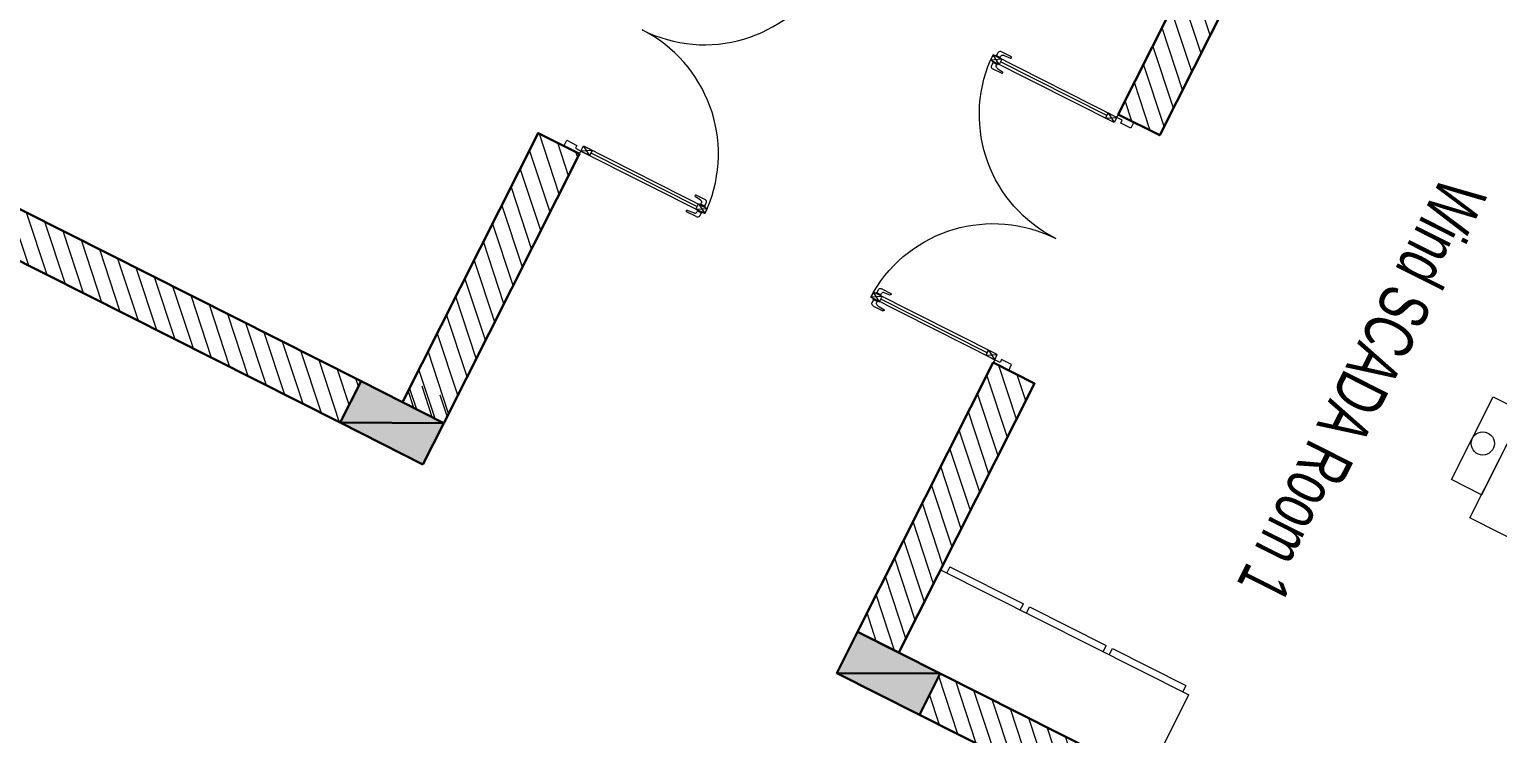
# Model space of a CAD drawing. Header units: metres. Extents: x 0 to 547597, y 0 to 1844684.
# Drawn here: x 543399.99 to 543406.33, y 1844528.72 to 1844531.76 of the extents above; entities that cross this region are included whole.
import ezdxf
from ezdxf.enums import TextEntityAlignment as Align

# ---------------------------------------------------------------- set-up
doc = ezdxf.new("R2010")
doc.units = ezdxf.units.M
doc.linetypes.add('CONTINOUS', pattern=[0])
doc.layers.add('0_khong_in', color=5, linetype='Continuous', plot=False)
for name, color, linetype in [('5_Thep', 4, 'Continuous'), ('TB220kVhientai', 7, 'Continuous'), ('VAT LIEU BTCT', 1, 'Continuous')]:
    doc.layers.add(name, color=color, linetype=linetype)
for name, color, linetype, lineweight in [('A-Door', 35, 'Continuous', 9), ('A-Hatch', 8, 'Continuous', 5), ('A-Sect-Conc', 1, 'Continuous', 30), ('A-Wall', 3, 'Continuous', 30), ('Tam HPL', 30, 'Continuous', 15), ('TEXT_Phong', 12, 'Continuous', 20), ('TEXT_tu_bang', 12, 'Continuous', 20)]:
    doc.layers.add(name, color=color, linetype=linetype, lineweight=lineweight)
doc.styles.add('cuong DAC', font='hoatbif.shx', dxfattribs={"width": 0.7})
doc.styles.add('Tahoma-R', font='TAHOMA.TTF')
pattern_1 = [(225, (-1429987.293548927, -764939.3772551655), (44.19417382415921, -44.19417382415923), [])]

# ---------------------------------------------------------------- blocks, each defined once
blk = doc.blocks.new('col200x400')
at = {"layer": 'A-Sect-Conc'}
h = blk.add_hatch(color=256, dxfattribs=at)
h.dxf.hatch_style = 1
h.paths.add_polyline_path([(-100, -200), (100, -200), (100, 200), (-100, 200)])
blk.add_line((-100, 200), (100, -200), dxfattribs=at)
blk.add_lwpolyline([(-100, -200), (100, -200), (100, 200), (-100, 200)], close=True, dxfattribs=at)
blk = doc.blocks.new('CUA DI 1600')
for p, q in [((-0.1976470588238044, 8.616359630497755), (-0.1976470588238044, 8.006754872520105)), ((0.1297931611784406, 8.785350262088969), (-0.0611764705886344, 8.785350262088969)), ((0.1297931611784406, 8.54365616175096), (0.04705882352891422, 8.54365616175096)), ((0.1297931611784406, 8.54365616175096), (0.1297931611784406, 8.785350262088969)), ((0.1882352941174759, 0.9999999999997726), (0.1882352941179306, 8.983235028636727)), ((0.1882352941179306, 8.983235028636727), (0.5176470588233997, 8.983235028636727)), ((0.1882352941179306, 8.983235028636727), (0.5176470588233997, 8.983235028636727)), ((0.1882352941179306, 8.418529146283845), (0.5176470588233997, 8.983235028636727)), ((0.5176470588233997, 8.418529146283845), (0.1882352941179306, 8.983235028636727)), ((0.1882352941179306, 8.983235028636727), (0.1882352941179306, 8.418529146283845)), ((0.5176470588233997, 8.983235028636727), (0.1882352941179306, 8.983235028636727)), ((0.5176470588229449, 0.9999999999997726), (0.5176470588233997, 8.983235028636727)), ((0.5176470588233997, 8.418529146283845), (0.5176470588233997, 8.983235028636727)), ((0.5760891917624349, 8.54365616175096), (0.5760891917624349, 8.785350262088969)), ((0.5760891917624349, 8.785350262088969), (0.7670588235289415, 8.785350262088969)), ((0.5760891917624349, 8.54365616175096), (0.6588235294115066, 8.54365616175096)), ((0.9035294117641115, 8.675183159909693), (0.9035294117641115, 8.065578401932044)), ((15.09647058823134, 8.675183159909693), (15.09647058823134, 8.065578401932044)), ((15.42391080823302, 8.785350262088969), (15.23294117646651, 8.785350262088969)), ((15.42391080823302, 8.54365616175096), (15.34117647058395, 8.54365616175096)), ((15.42391080823302, 8.54365616175096), (15.42391080823302, 8.785350262088969)), ((15.48235294117251, 0.9999999999997726), (15.48235294117205, 8.983235028636727)), ((15.81176470587752, 8.983235028636727), (15.48235294117205, 8.983235028636727)), ((15.81176470587752, 8.983235028636727), (15.48235294117205, 8.983235028636727)), ((15.81176470587752, 8.418529146283845), (15.48235294117205, 8.983235028636727)), ((15.48235294117205, 8.418529146283845), (15.81176470587752, 8.983235028636727)), ((15.48235294117205, 8.983235028636727), (15.81176470587752, 8.983235028636727)), ((15.48235294117205, 8.418529146283845), (15.48235294117205, 8.983235028636727)), ((15.81176470587798, 0.9999999999997726), (15.81176470587752, 8.983235028636727)), ((15.81176470587752, 8.983235028636727), (15.81176470587752, 8.418529146283845)), ((15.87020683881701, 8.54365616175096), (15.87020683881701, 8.785350262088969)), ((15.87020683881701, 8.785350262088969), (16.06117647058409, 8.785350262088969)), ((15.87020683881701, 8.54365616175096), (15.95294117646654, 8.54365616175096)), ((16.19764705881926, 8.616359630497755), (16.19764705881926, 8.006754872520105)), ((-0.0611764705886344, 8.399705616872097), (-0.1013986312068482, 8.006754872520105)), ((0.1882352941179306, 8.418529146283845), (0.5176470588233997, 8.418529146283845)), ((0.1882352941179306, 8.418529146283845), (0.5176470588233997, 8.418529146283845)), ((0.3529411764696988, 1.564705882352428), (0.3529411764701536, 8.418529146283845)), ((0.7670588235289415, 8.399705616872097), (0.8072809841471553, 8.065578401932044)), ((15.23294117646651, 8.399705616872097), (15.1927190158483, 8.065578401932044)), ((15.81176470587752, 8.418529146283845), (15.48235294117205, 8.418529146283845)), ((15.81176470587752, 8.418529146283845), (15.48235294117205, 8.418529146283845)), ((15.64705882352575, 1.564705882352428), (15.6470588235253, 8.418529146283845)), ((16.06117647058409, 8.399705616872097), (16.1013986312023, 8.006754872520105)), ((0.1882352941174759, 1.564705882352428), (0.5176470588229449, 1.564705882352428)), ((0.5176470588229449, 1.564705882352428), (0.1882352941174759, 0.9999999999997726)), ((0.1882352941174759, 1.564705882352428), (0.5176470588229449, 0.9999999999997726)), ((0.1882352941174759, 1.564705882352428), (0.1882352941174759, 0.9999999999997726)), ((0.5176470588229449, 1.564705882352428), (0.1882352941174759, 1.564705882352428)), ((0.1882352941174759, 0.9999999999997726), (0.5176470588229449, 0.9999999999997726)), ((0.1882352941174759, 0.9999999999997726), (0.5176470588229449, 0.9999999999997726)), ((0.5176470588229449, 0.9999999999997726), (0.5176470588229449, 1.564705882352428)), ((15.81176470587798, 1.564705882352428), (15.48235294117251, 1.564705882352428)), ((15.48235294117251, 1.564705882352428), (15.81176470587798, 0.9999999999997726)), ((15.81176470587798, 1.564705882352428), (15.48235294117251, 0.9999999999997726)), ((15.48235294117251, 1.564705882352428), (15.81176470587798, 1.564705882352428)), ((15.48235294117251, 0.9999999999997726), (15.48235294117251, 1.564705882352428)), ((15.81176470587798, 0.9999999999997726), (15.48235294117251, 0.9999999999997726)), ((15.81176470587798, 0.9999999999997726), (15.48235294117251, 0.9999999999997726)), ((15.81176470587798, 1.564705882352428), (15.81176470587798, 0.9999999999997726))]:
    blk.add_line(p, q)
for points in [[(0.3764705882352928, 0.6473049506500956), (0.1882352941179306, 0.6473049506500956), (0.1882352941179306, 0.9999999999997726), (0, 0.9999999999997726), (0, 0), (0.3764705882352928, 0), (0.3764705882352928, 0.6473049506500956)], [(15.62352941176016, 0.6473049506500956), (15.81176470587752, 0.6473049506500956), (15.81176470587752, 0.9999999999997726), (15.99999999999545, 0.9999999999997726), (15.99999999999545, 0), (15.62352941176016, 0), (15.62352941176016, 0.6473049506500956)]]:
    blk.add_lwpolyline(points)
for centre, start, end in [((0, 0.9999999999997726), 0, 86.29003410793025), ((15.99999999999545, 0.9999999999997726), 93.70996589206321, 180)]:
    blk.add_arc(centre, 7.999999999997726, start, end)
at = {"extrusion": (0, 0, -1)}
for centre, major_axis, ratio, start_param, end_param in [((-0.06212952549276451, 8.64652029663489), (0.0958347588620231, 0.1186715514159648), 0.8074430155294595, 3.920032538616322, 5.504745422152189), ((0.09258507890763212, 8.396759414742746), (-0.1087457912071527, 0.1087457912071527), 0.999999999996143, 5.516945650339065, 6.76805069167777), ((0.1812809977054712, 8.769607544455766), (0.03807118640631484, 0.03807118640631484), 0.9999999999868399, 4.223719991697464, 5.627313105824792), ((0.7809718549513036, 8.662974470416202), (0.08709020275287695, 0.08709020275287696), 0.9999999999937104, -0.898603127172852, 0.6861097563777201), ((15.38670272596266, 8.396759414742746), (0.1087457912072112, 0.1087457912072112), 0.9999999999979405, 3.946149323545643, 5.197254364877609), ((15.47539864476005, 8.769607544455766), (0.03807118640631491, 0.03807118640631491), 0.9999999999868383, 4.223719991697465, 5.627313105824792), ((15.47539864476005, 8.559398879384617), (-0.03807118640637285, 0.03807118640637285), 0.999999999985146, 3.797464854937037, 5.201057969071208), ((-0.1495228450153263, 8.006754872520332), (0.03402895792356506, 0.03402895792356507), 0.99999999998347, 0.9576419448588611, 3.926990816995507), ((0.8554051979556334, 8.065578401932044), (-0.03402895792356552, 0.03402895792356551), 0.9999999999834474, 2.356194490184068, 5.325543362320714)]:
    blk.add_ellipse(centre, major_axis=major_axis, ratio=ratio, start_param=start_param, end_param=end_param, dxfattribs=at)
at = {"extrusion": (0, 0, -0.9999999999999998)}
blk.add_ellipse((0.1812809977054712, 8.559398879384617), major_axis=(-0.03807118640637282, 0.03807118640637282), ratio=0.9999999999851483, start_param=3.797464854937037, end_param=5.201057969071208, dxfattribs=at)
for centre, major_axis, ratio, start_param, end_param in [((0.5246013552354043, 8.769607544455766), (-0.03807118640631491, 0.03807118640631491), 0.9999999999868383, 4.223719991697465, 5.627313105824792), ((0.5246013552354043, 8.559398879384617), (0.03807118640637285, 0.03807118640637285), 0.999999999985146, 3.797464854937037, 5.201057969071208), ((0.6132972740327887, 8.396759414742746), (-0.1087457912072112, 0.1087457912072112), 0.9999999999979405, 3.946149323545643, 5.197254364877609), ((15.21902814504415, 8.662974470416202), (-0.08709020275287695, 0.08709020275287696), 0.9999999999937104, -0.898603127172852, 0.6861097563777201), ((15.81871900228998, 8.769607544455766), (-0.03807118640631484, 0.03807118640631484), 0.9999999999868399, 4.223719991697464, 5.627313105824792), ((15.81871900228998, 8.559398879384617), (0.03807118640637282, 0.03807118640637282), 0.9999999999851483, 3.797464854937037, 5.201057969071208), ((15.90741492108782, 8.396759414742746), (0.1087457912071527, 0.1087457912071527), 0.999999999996143, 5.516945650339065, 6.76805069167777), ((16.06212952548822, 8.64652029663489), (-0.0958347588620231, 0.1186715514159648), 0.8074430155294595, 3.920032538616322, 5.504745422152189), ((15.14459480203982, 8.065578401932044), (0.03402895792356552, 0.03402895792356551), 0.9999999999834474, 2.356194490184068, 5.325543362320714), ((16.14952284501078, 8.006754872520332), (-0.03402895792356506, 0.03402895792356507), 0.99999999998347, 0.9576419448588611, 3.926990816995507)]:
    blk.add_ellipse(centre, major_axis=major_axis, ratio=ratio, start_param=start_param, end_param=end_param)
blk = doc.blocks.new('A$C51836762')
at = {"layer": 'TEXT_tu_bang', "ltscale": 0.5}
for p, q in [((-609.2167846136726, 635.2455563801341), (-609.2167846136726, 605.2455563801341)), ((-609.2167846136726, 635.2455563801341), (-254.2167846136726, 635.2455563801341)), ((-254.2167846136726, 605.2455563801341), (-254.2167846136726, 635.2455563801341)), ((-224.2167846136726, 605.2455563801341), (-224.2167846136726, 635.2455563801341)), ((-224.2167846136726, 635.2455563801341), (145.7832153863274, 635.2455563801341)), ((145.7832153863274, 605.2455563801341), (145.7832153863274, 635.2455563801341)), ((175.7832153863274, 635.2455563801341), (530.7832153863274, 635.2455563801341)), ((175.7832153863274, 605.2455563801341), (175.7832153863274, 635.2455563801341)), ((530.7832153863274, 635.2455563801341), (530.7832153863274, 605.2455563801341)), ((-639.2167846136726, 605.2455563801341), (560.7832153863274, 605.2455563801341)), ((-639.2167846136726, 205.2455563801341), (-639.2167846136726, 605.2455563801341)), ((560.7832153863274, 205.2455563801341), (560.7832153863274, 605.2455563801341)), ((-639.2167846136726, 205.2455563801341), (560.7832153863274, 205.2455563801341))]:
    blk.add_line(p, q, dxfattribs=at)
blk = doc.blocks.new('A$C5867169F')
at = {"layer": '0_khong_in', "color": 3, "lineweight": 15, "ltscale": 0.5}
blk.add_circle((-1020.110961230472, -262.9430129395332), 50, dxfattribs=at)
at = {"layer": 'Tam HPL', "lineweight": 13, "ltscale": 0.5}
blk.add_line((-2279.706451073289, 1745.287346055498), (-2279.706451073289, 2393.377255165251), dxfattribs=at)
blk.add_open_spline([(-2879.706451073289, 1651.695578952786), (-2458.211754402146, 1625.944172708201), (-2161.492471855599, 1818.541044390877), (-2042.23245787574, 1911.309652942349), (-1601.422028356465, 2393.377255165949)], degree=3, knots=[0.1562598784256967, 0.1562598784256967, 0.1562598784256967, 0.1562598784256967, 1, 1.98537457428624, 1.98537457428624, 1.98537457428624, 1.98537457428624], dxfattribs=at)
at = {"layer": 'TEXT_tu_bang', "ltscale": 0.5}
for p, q in [((-979.7064510732889, 2393.377255165949), (-1479.706451073289, 2393.377255165949)), ((-1479.706451073289, 2393.377255165949), (-1479.706451073289, 2193.377255165949)), ((-479.7064510732889, 2393.377255165949), (-979.7064510732889, 2393.377255165949)), ((-479.7064510732889, 2193.377255165949), (-479.7064510732889, 2393.377255165949)), ((-1479.706451073289, 2193.377255165949), (-979.7064510732889, 2193.377255165949)), ((-979.7064510732889, 2193.377255165949), (-479.7064510732889, 2193.377255165949)), ((488.2935489267111, 1593.377255166066), (488.2935489267111, 969.3772551660659)), ((920.2935489267111, 1593.377255166066), (488.2935489267111, 1593.377255166066)), ((-1332.110961230472, -167.9430129395332), (-1332.110961230472, 1032.056987060467)), ((-1332.110961230472, 1032.056987060467), (-708.1109612304717, 1032.056987060467)), ((-708.1109612304717, 1032.056987060467), (-708.1109612304717, -167.9430129395332)), ((481.2935489267111, 969.3772551660659), (481.2935489267111, 340.3772551660659)), ((920.2935489267111, 969.3772551660659), (481.2935489267111, 969.3772551660659)), ((488.2935489267111, 969.3772551660659), (920.2935489267111, 969.3772551660659)), ((481.2935489267111, 340.3772551660659), (920.2935489267111, 340.3772551660659)), ((481.2935489267111, 340.3772551660659), (481.2935489267111, -288.6227448339341)), ((920.2935489267111, 340.3772551660659), (481.2935489267111, 340.3772551660659)), ((-708.1109612304717, -167.9430129395332), (-1332.110961230472, -167.9430129395332)), ((-1220.110961230472, -312.9430129395332), (-1220.110961230472, -167.9430129395332)), ((-1220.110961230472, -167.9430129395332), (-820.1109612304717, -167.9430129395332)), ((-820.1109612304717, -167.9430129395332), (-820.1109612304717, -312.9430129395332)), ((-820.1109612304717, -312.9430129395332), (-1220.110961230472, -312.9430129395332)), ((481.2935489267111, -288.6227448339341), (920.2935489267111, -288.6227448339341))]:
    blk.add_line(p, q, dxfattribs=at)
at = {"color": 7, "linetype": 'CONTINOUS', "rotation": 90}
blk.add_blockref('A$C51836762', (1125.539105306845, -1467.405960220494), dxfattribs=at)
at = {"layer": 'TEXT_tu_bang', "lineweight": 20, "ltscale": 0.5, "style": 'Tahoma-R'}
for s, p in [('ODF', (-979.7064510732889, 2018.377255165949)), ('S4', (-1013.706451073289, 399.7576699010096))]:
    blk.add_text(s, height=162, dxfattribs=at).set_placement(p, align=Align.MIDDLE_CENTER)
for s, p in [('S1', (704.2935489267111, 1281.377255166066)), ('S2', (700.7935489267111, 654.8772551660659)), ('S3', (700.7935489267111, 25.87725516606588))]:
    blk.add_text(s, height=162, rotation=270, dxfattribs=at).set_placement(p, align=Align.MIDDLE_CENTER)
blk = doc.blocks.new('A$C445369CA')
at = {"layer": 'A-Hatch'}
h = blk.add_hatch(dxfattribs=at)
h.set_pattern_fill('ANSI31', color=256, scale=500, angle=180)
h.set_pattern_definition([(225, (-1429987.293548927, -765439.3772551655), (44.19417382415921, -44.19417382415923), [])])
h.paths.add_polyline_path([(24100, -4799.999999999767), (24300, -4799.999999999767), (24300, -599.9999999996508), (24400, -599.9999999996508), (24400, 2.328306436538696e-10), (24300, 2.328306436538696e-10), (24300, -399.9999999997672), (24100, -399.9999999997672)])
h = blk.add_hatch(dxfattribs=at)
h.set_pattern_fill('ANSI31', color=256, scale=500, angle=180)
h.set_pattern_definition(pattern_1)
h.paths.add_polyline_path([(21600.24240202946, -5199.999999999651), (20300, -5199.999999999767), (20300, -4999.999999999534), (21600.24240202946, -4999.999999999534)])
h = blk.add_hatch(dxfattribs=at)
h.set_pattern_fill('ANSI31', color=256, scale=500, angle=180)
h.set_pattern_definition(pattern_1)
h.paths.add_polyline_path([(22799.75759797078, -5199.999999999767), (24100, -5199.999999999767), (24100, -4999.999999999534), (22799.75759797078, -4999.999999999534)])
h = blk.add_hatch(dxfattribs=at)
h.set_pattern_fill('ANSI31', color=256, scale=500, angle=180)
h.set_pattern_definition([(225, (-1429987.293548927, -765039.3772551655), (44.19417382415921, -44.19417382415923), [])])
h.paths.add_polyline_path([(22799.75759797078, -7199.999999999302), (24100, -7199.999999999302), (24100, -7399.999999999534), (22799.75759797078, -7399.999999999534)])
h = blk.add_hatch(dxfattribs=at)
h.set_pattern_fill('ANSI31', color=256, scale=500, angle=180)
h.set_pattern_definition([(225, (46947.50488503953, -3533.258691577474), (44.19417382415921, -44.19417382415923), [])])
h.paths.add_polyline_path([(24000, -7399.999999999651), (24100, -7399.999999999651), (24100, -7199.999999999767), (24000, -7199.999999999767)])
h = blk.add_hatch(dxfattribs=at)
h.set_pattern_fill('ANSI31', color=256, scale=500, angle=180)
h.set_pattern_definition([(225, (-1429987.293548927, -764539.3772551655), (44.19417382415921, -44.19417382415923), [])])
h.paths.add_polyline_path([(24100, -7599.999999999767), (24300, -7599.999999999767), (24300, -12499.99999999977), (24100, -12499.99999999977)])
at = {"layer": 'VAT LIEU BTCT', "linetype": 'Continuous', "ltscale": 0.3}
blk.add_hatch(color=256, dxfattribs=at).paths.add_polyline_path([(24300, -7599.999999999651), (24100, -7599.999999999767), (24100, -7199.999999999767), (24300, -7199.999999999767)])
at = {"layer": 'A-Wall', "ltscale": 10}
for points in [[(24100, -4799.999999999767), (24300, -4799.999999999767), (24300, -599.9999999996508), (24400, -599.9999999996508), (24400, 2.328306436538696e-10), (24300, 2.328306436538696e-10), (24300, -399.9999999997672), (24100, -399.9999999997672)], [(21600.24240202946, -5199.999999999651), (20300, -5199.999999999767), (20300, -4999.999999999534), (21600.24240202946, -4999.999999999534)], [(22799.75759797078, -5199.999999999767), (24100, -5199.999999999767), (24100, -4999.999999999534), (22799.75759797078, -4999.999999999534)], [(22799.75759797078, -7199.999999999302), (24100, -7199.999999999302), (24100, -7399.999999999534), (22799.75759797078, -7399.999999999534)], [(24100, -7599.999999999767), (24300, -7599.999999999767), (24300, -12499.99999999977), (24100, -12499.99999999977)]]:
    blk.add_lwpolyline(points, close=True, dxfattribs=at)
at = {"color": 7, "linetype": 'CONTINOUS'}
blk.add_blockref('A$C5867169F', (23179.70645107329, -2893.377255165367), dxfattribs=at)
at = {"layer": 'A-Door', "xscale": -74.96969974635252, "yscale": 74.96969974635252, "zscale": 74.96969974635252, "rotation": 180}
blk.add_blockref('CUA DI 1600', (21600.24240202946, -5125.030300253304), dxfattribs=at)
at = {"layer": 'A-Door', "xscale": 74.96969974635252, "yscale": 74.96969974635252, "zscale": 74.96969974635252}
blk.add_blockref('CUA DI 1600', (21600.24240202946, -7274.969699745765), dxfattribs=at)
at = {"layer": 'A-Sect-Conc', "rotation": 180}
for p in [(24200, -4999.999999999534), (24199.99999999977, -7399.999999999767)]:
    blk.add_blockref('col200x400', p, dxfattribs=at)
at = {"layer": 'TEXT_Phong', "lineweight": 20, "ltscale": 0.5, "style": 'cuong DAC', "width": 0.7}
blk.add_text('Wind SCADA Room 1', height=216, dxfattribs=at).set_placement((22189.81193875265, -3726.243479377241), align=Align.MIDDLE_CENTER)
blk = doc.blocks.new('mb moiTQK')
at = {"layer": 'TB220kVhientai', "xscale": 0.001, "yscale": 0.001, "zscale": 0.001}
blk.add_blockref('A$C445369CA', (-50.40002259510958, -99.99978578448788), dxfattribs=at)
blk = doc.blocks.new('ACAD-DinhViTuyenDz220kV')
blk.add_circle((543470.1879325404, 1844560.069577824), 117.5514489013003)
at = {"layer": '5_Thep', "rotation": 243.2403583287449}
blk.add_blockref('mb moiTQK', (543485.661, 1844458.313), dxfattribs=at)

msp = doc.modelspace()

# ---------------------------------------------------------------- block references
msp.add_blockref('ACAD-DinhViTuyenDz220kV', (0, 0))

doc.saveas('drawing.dxf')
